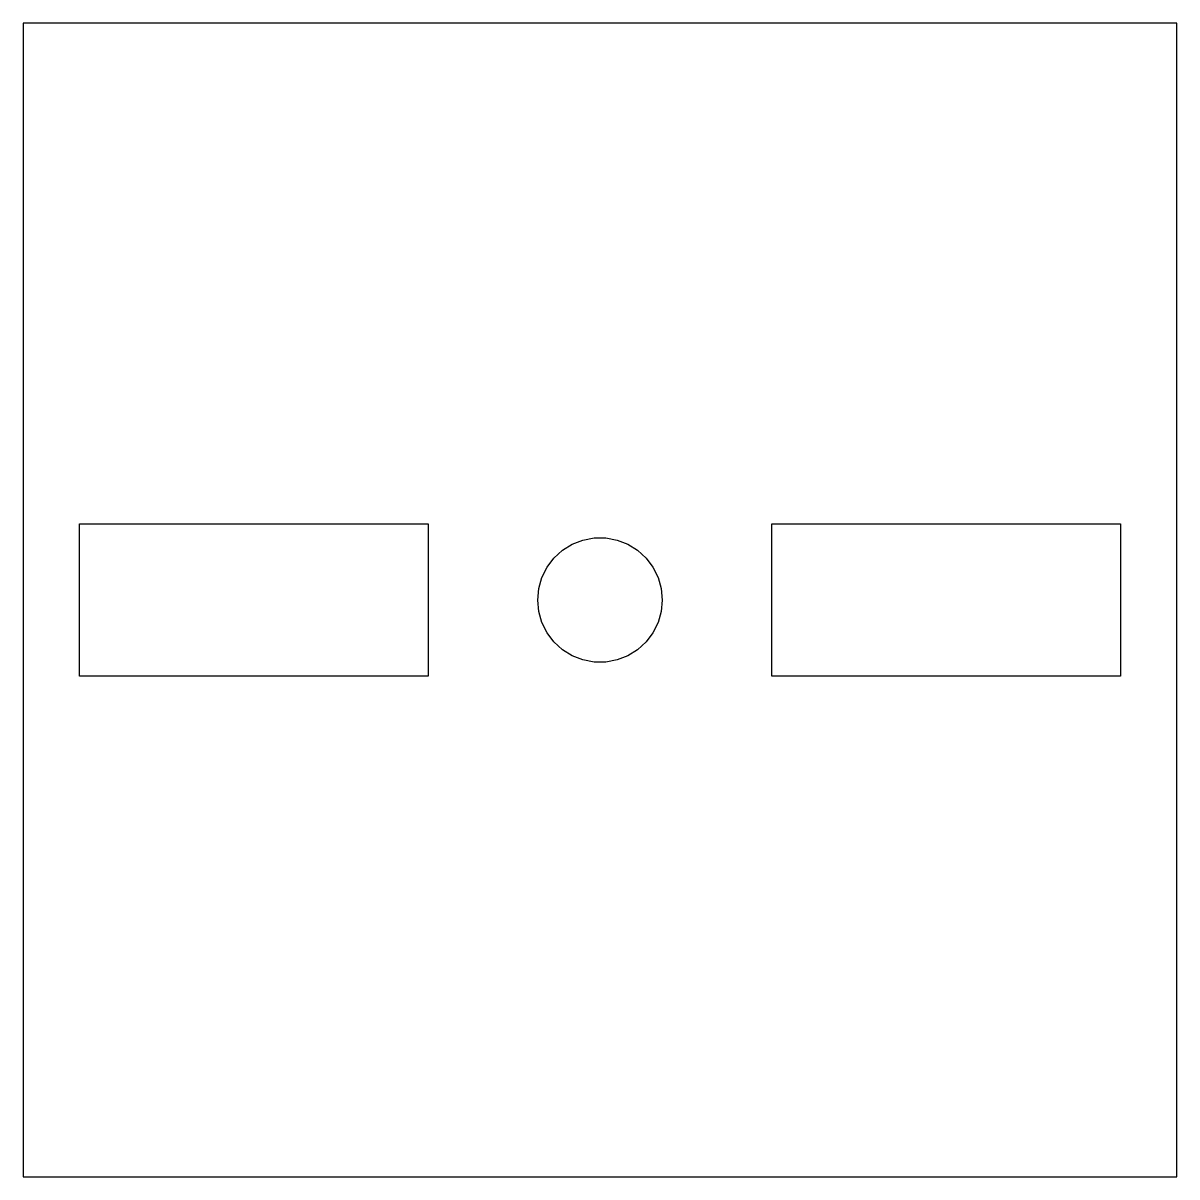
# Model space of a CAD drawing. Header units: metres. Extents: x -55 to -5, y -25 to 25.
import ezdxf

# ---------------------------------------------------------------- set-up
doc = ezdxf.new("R2010")
doc.units = ezdxf.units.M

msp = doc.modelspace()

# ---------------------------------------------------------------- linework, layer by layer
for p, q in [((-5, 25), (-55, 25)), ((-55, 25), (-55, -25)), ((-5, -25), (-5, 25)), ((-52.55, -3.29999), (-52.55, 3.29999)), ((-52.55, 3.29999), (-37.45, 3.29999)), ((-37.45, 3.29999), (-37.45, -3.29999)), ((-22.55, -3.29999), (-22.55, 3.29999)), ((-22.55, 3.29999), (-7.45, 3.29999)), ((-7.45, 3.29999), (-7.45, -3.29999)), ((-31.2035, 2.41693), (-30.7389, 2.59692)), ((-30.7389, 2.59692), (-30.2491, 2.68848)), ((-30.2491, 2.68848), (-29.7509, 2.68848)), ((-29.7509, 2.68848), (-29.2611, 2.59692)), ((-29.2611, 2.59692), (-28.7965, 2.41693)), ((-31.9953, 1.81897), (-31.6271, 2.15463)), ((-31.6271, 2.15463), (-31.2035, 2.41693)), ((-28.7965, 2.41693), (-28.3729, 2.15463)), ((-28.3729, 2.15463), (-28.0047, 1.81897)), ((-32.2956, 1.42136), (-31.9953, 1.81897)), ((-28.0047, 1.81897), (-27.7044, 1.42136)), ((-32.5177, 0.975342), (-32.2956, 1.42136)), ((-27.7044, 1.42136), (-27.4823, 0.975342)), ((-32.654, 0.496109), (-32.5177, 0.975342)), ((-27.4823, 0.975342), (-27.346, 0.496109)), ((-32.7, 0), (-32.654, 0.496109)), ((-32.654, -0.496109), (-32.7, 0)), ((-27.346, 0.496109), (-27.3, 0)), ((-27.3, 0), (-27.346, -0.496109)), ((-32.5177, -0.975342), (-32.654, -0.496109)), ((-27.346, -0.496109), (-27.4823, -0.975342)), ((-32.2956, -1.42136), (-32.5177, -0.975342)), ((-27.4823, -0.975342), (-27.7044, -1.42136)), ((-31.9953, -1.81897), (-32.2956, -1.42136)), ((-27.7044, -1.42136), (-28.0047, -1.81897)), ((-31.6271, -2.15463), (-31.9953, -1.81897)), ((-28.0047, -1.81897), (-28.3729, -2.15463)), ((-31.2035, -2.41693), (-31.6271, -2.15463)), ((-30.7389, -2.59692), (-31.2035, -2.41693)), ((-28.7965, -2.41693), (-29.2611, -2.59692)), ((-28.3729, -2.15463), (-28.7965, -2.41693)), ((-30.2491, -2.68848), (-30.7389, -2.59692)), ((-29.7509, -2.68848), (-30.2491, -2.68848)), ((-29.2611, -2.59692), (-29.7509, -2.68848)), ((-37.45, -3.29999), (-52.55, -3.29999)), ((-7.45, -3.29999), (-22.55, -3.29999)), ((-55, -25), (-5, -25))]:
    msp.add_line(p, q)

doc.saveas('drawing.dxf')
